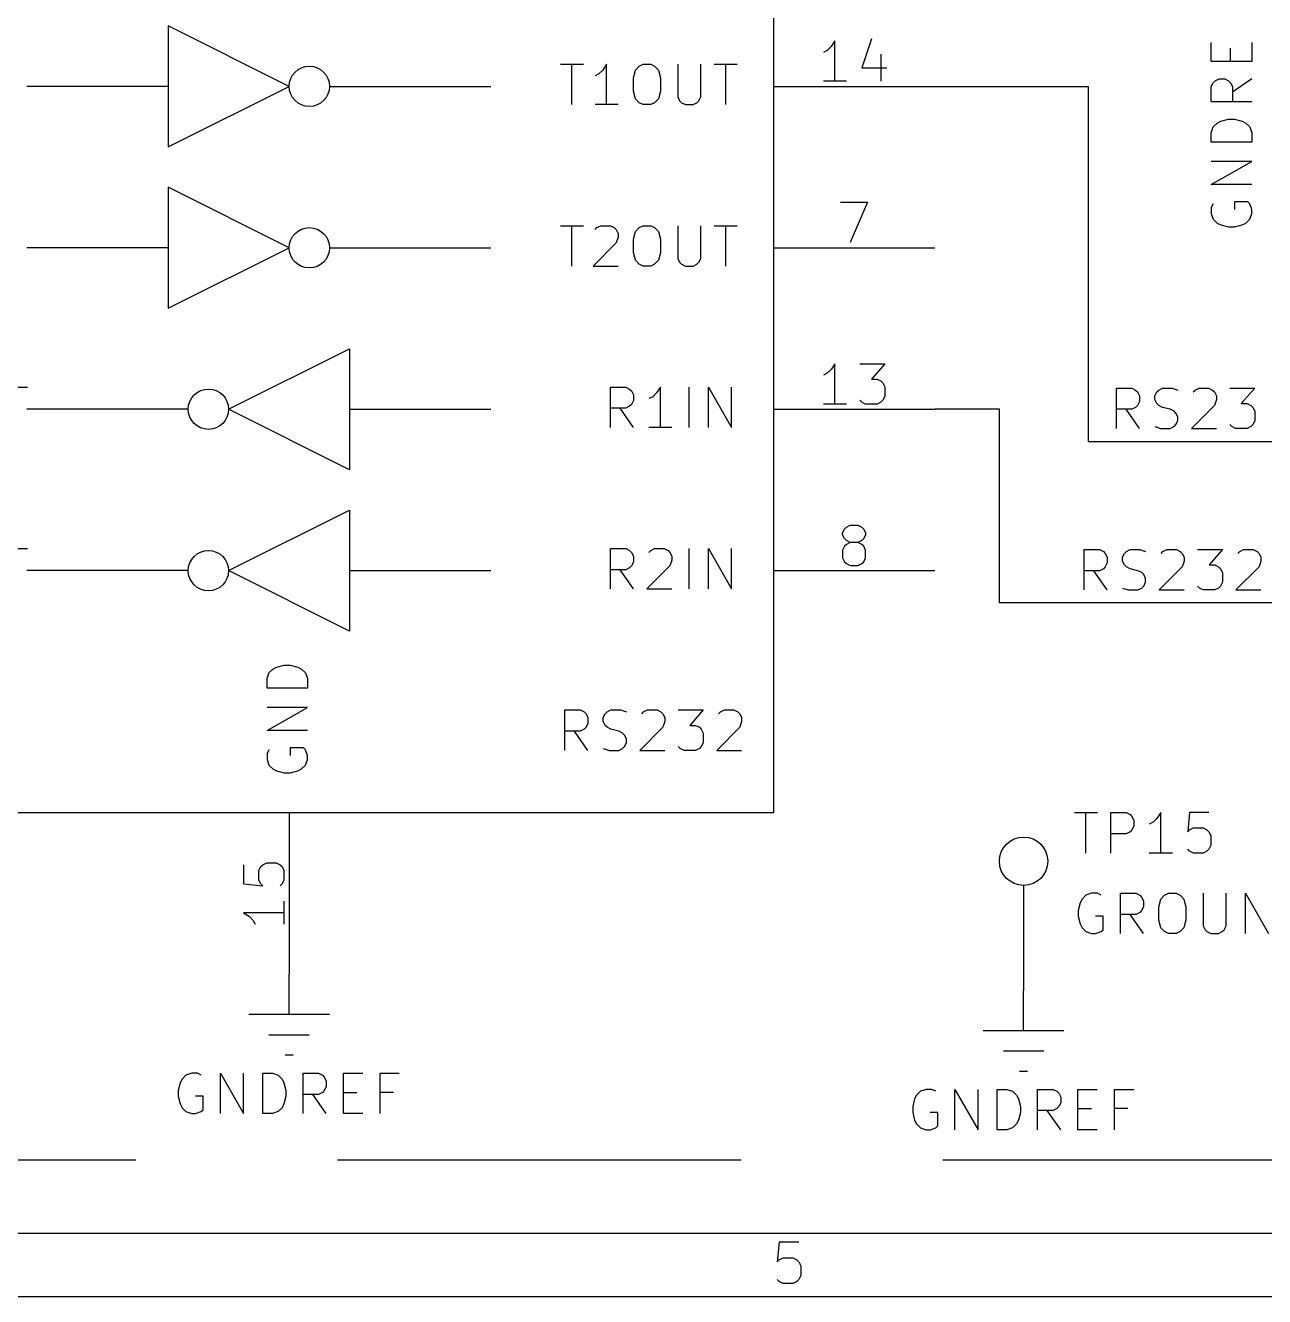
# Model space of a CAD drawing. Extents: x 0.4 to 16.1, y -11.3 to -0.4.
# Drawn here: x 8.333 to 9.869, y -11.299 to -9.725 of the extents above; entities that cross this region are included whole.
import ezdxf

# ---------------------------------------------------------------- set-up
doc = ezdxf.new("R2010")
doc.units = 0
doc.header["$MEASUREMENT"] = 0
doc.linetypes.add('DASHED', pattern=[0.75, 0.5, -0.25])
for name, color, linetype in [('BLACK', 7, 'CONTINUOUS'), ('BLUE3', 171, 'CONTINUOUS'), ('CYAN2', 4, 'CONTINUOUS'), ('GREEN2', 3, 'CONTINUOUS'), ('LYELLOW', 51, 'CONTINUOUS'), ('RED2', 1, 'CONTINUOUS')]:
    doc.layers.add(name, color=color, linetype=linetype)

msp = doc.modelspace()

# ---------------------------------------------------------------- linework, layer by layer
at = {"layer": 'BLACK', "linetype": 'CONTINUOUS'}
for p, q in [((9.68503, -10.2239), (9.68503, -10.1739)), ((9.68503, -10.1739), (9.70407, -10.1739)), ((9.70407, -10.1739), (9.70884, -10.1762)), ((9.70884, -10.1762), (9.71122, -10.1786)), ((9.71122, -10.1786), (9.7136, -10.1834)), ((9.7136, -10.1834), (9.7136, -10.1905)), ((9.73265, -10.1834), (9.73503, -10.1786)), ((9.73265, -10.1881), (9.73265, -10.1834)), ((9.73503, -10.1929), (9.73265, -10.1881)), ((9.73503, -10.1786), (9.73741, -10.1762)), ((9.73741, -10.1762), (9.74217, -10.1739)), ((9.74217, -10.1739), (9.75407, -10.1739)), ((9.75407, -10.1739), (9.76122, -10.1762)), ((9.78027, -10.1786), (9.78265, -10.1762)), ((9.78265, -10.1762), (9.78741, -10.1739)), ((9.78741, -10.1739), (9.79931, -10.1739)), ((9.79931, -10.1739), (9.80407, -10.1762)), ((9.80407, -10.1762), (9.80646, -10.1786)), ((9.80646, -10.1786), (9.80884, -10.1834)), ((9.80884, -10.1881), (9.80646, -10.1953)), ((9.80884, -10.1834), (9.80884, -10.1881)), ((9.8255, -10.1739), (9.85646, -10.1739)), ((9.85646, -10.1739), (9.83979, -10.1929)), ((9.70407, -10.2001), (9.68503, -10.2001)), ((9.7136, -10.2239), (9.69693, -10.2001)), ((9.70884, -10.1977), (9.70407, -10.2001)), ((9.71122, -10.1953), (9.70884, -10.1977)), ((9.7136, -10.1905), (9.71122, -10.1953)), ((9.73741, -10.1953), (9.73503, -10.1929)), ((9.74217, -10.1977), (9.73741, -10.1953)), ((9.7517, -10.2001), (9.74217, -10.1977)), ((9.75646, -10.2024), (9.7517, -10.2001)), ((9.75884, -10.2048), (9.75646, -10.2024)), ((9.80646, -10.1953), (9.77789, -10.2239)), ((9.83979, -10.1929), (9.84693, -10.1929)), ((9.84693, -10.1929), (9.8517, -10.1953)), ((9.8517, -10.1953), (9.85407, -10.1977)), ((9.85407, -10.1977), (9.85646, -10.2024)), ((9.85646, -10.2024), (9.85646, -10.2143)), ((9.75646, -10.2215), (9.75884, -10.2191)), ((9.76122, -10.2096), (9.75884, -10.2048)), ((9.75884, -10.2191), (9.76122, -10.2143)), ((9.76122, -10.2143), (9.76122, -10.2096)), ((9.82789, -10.2215), (9.8255, -10.2191)), ((9.85407, -10.2191), (9.8517, -10.2215)), ((9.85646, -10.2143), (9.85407, -10.2191)), ((9.73265, -10.2215), (9.73979, -10.2239)), ((9.73979, -10.2239), (9.7517, -10.2239)), ((9.7517, -10.2239), (9.75646, -10.2215)), ((9.77789, -10.2239), (9.80884, -10.2239)), ((9.83265, -10.2239), (9.82789, -10.2215)), ((9.84693, -10.2239), (9.83265, -10.2239)), ((9.8517, -10.2215), (9.84693, -10.2239)), ((9.64503, -10.4239), (9.64503, -10.3739)), ((9.64503, -10.3739), (9.66407, -10.3739)), ((9.66407, -10.3739), (9.66884, -10.3762)), ((9.66884, -10.3762), (9.67122, -10.3786)), ((9.69503, -10.3786), (9.69741, -10.3762)), ((9.69741, -10.3762), (9.70217, -10.3739)), ((9.70217, -10.3739), (9.71407, -10.3739)), ((9.71407, -10.3739), (9.72122, -10.3762)), ((9.74027, -10.3786), (9.74265, -10.3762)), ((9.74265, -10.3762), (9.74741, -10.3739)), ((9.74741, -10.3739), (9.75931, -10.3739)), ((9.75931, -10.3739), (9.76407, -10.3762)), ((9.76407, -10.3762), (9.76646, -10.3786)), ((9.7855, -10.3739), (9.81646, -10.3739)), ((9.81646, -10.3739), (9.79979, -10.3929)), ((9.8355, -10.3786), (9.83789, -10.3762)), ((9.83789, -10.3762), (9.84265, -10.3739)), ((9.84265, -10.3739), (9.85455, -10.3739)), ((9.85455, -10.3739), (9.85931, -10.3762)), ((9.85931, -10.3762), (9.8617, -10.3786)), ((9.67122, -10.3786), (9.6736, -10.3834)), ((9.6736, -10.3905), (9.67122, -10.3953)), ((9.6736, -10.3834), (9.6736, -10.3905)), ((9.69265, -10.3834), (9.69503, -10.3786)), ((9.69265, -10.3881), (9.69265, -10.3834)), ((9.69503, -10.3929), (9.69265, -10.3881)), ((9.69741, -10.3953), (9.69503, -10.3929)), ((9.76646, -10.3786), (9.76884, -10.3834)), ((9.76884, -10.3881), (9.76646, -10.3953)), ((9.76884, -10.3834), (9.76884, -10.3881)), ((9.79979, -10.3929), (9.80693, -10.3929)), ((9.80693, -10.3929), (9.8117, -10.3953)), ((9.8617, -10.3786), (9.86407, -10.3834)), ((9.86407, -10.3881), (9.8617, -10.3953)), ((9.86407, -10.3834), (9.86407, -10.3881)), ((9.66407, -10.4001), (9.64503, -10.4001)), ((9.6736, -10.4239), (9.65693, -10.4001)), ((9.66884, -10.3977), (9.66407, -10.4001)), ((9.67122, -10.3953), (9.66884, -10.3977)), ((9.70217, -10.3977), (9.69741, -10.3953)), ((9.7117, -10.4001), (9.70217, -10.3977)), ((9.71646, -10.4024), (9.7117, -10.4001)), ((9.71884, -10.4048), (9.71646, -10.4024)), ((9.72122, -10.4096), (9.71884, -10.4048)), ((9.76646, -10.3953), (9.73789, -10.4239)), ((9.8117, -10.3953), (9.81407, -10.3977)), ((9.81407, -10.3977), (9.81646, -10.4024)), ((9.81646, -10.4024), (9.81646, -10.4143)), ((9.8617, -10.3953), (9.83313, -10.4239)), ((9.69265, -10.4215), (9.69979, -10.4239)), ((9.69979, -10.4239), (9.7117, -10.4239)), ((9.7117, -10.4239), (9.71646, -10.4215)), ((9.71646, -10.4215), (9.71884, -10.4191)), ((9.71884, -10.4191), (9.72122, -10.4143)), ((9.72122, -10.4143), (9.72122, -10.4096)), ((9.73789, -10.4239), (9.76884, -10.4239)), ((9.78789, -10.4215), (9.7855, -10.4191)), ((9.79265, -10.4239), (9.78789, -10.4215)), ((9.80693, -10.4239), (9.79265, -10.4239)), ((9.8117, -10.4215), (9.80693, -10.4239)), ((9.81407, -10.4191), (9.8117, -10.4215)), ((9.81646, -10.4143), (9.81407, -10.4191)), ((9.83313, -10.4239), (9.86407, -10.4239))]:
    msp.add_line(p, q, dxfattribs=at)
at = {"layer": 'BLUE3', "linetype": 'DASHED'}
msp.add_line((6.47, -11.13), (10.93, -11.13), dxfattribs=at)
at = {"layer": 'CYAN2', "linetype": 'CONTINUOUS'}
for p, q in [((9.80262, -9.76931), (9.80262, -9.7455)), ((9.85262, -9.7455), (9.85262, -9.76931)), ((9.82643, -9.76931), (9.82643, -9.75265)), ((8.99619, -9.77262), (9.02476, -9.77262)), ((9.01047, -9.82262), (9.01047, -9.77262)), ((9.05333, -9.77262), (9.04857, -9.77976)), ((9.05333, -9.82262), (9.05333, -9.77262)), ((9.08905, -9.77976), (9.09381, -9.775)), ((9.09381, -9.775), (9.09857, -9.77262)), ((9.09857, -9.77262), (9.10809, -9.77262)), ((9.10809, -9.77262), (9.11285, -9.775)), ((9.11285, -9.775), (9.11762, -9.77976)), ((9.14143, -9.77262), (9.14143, -9.81309)), ((9.17, -9.81309), (9.17, -9.77262)), ((9.18667, -9.77262), (9.21524, -9.77262)), ((9.20095, -9.82262), (9.20095, -9.77262)), ((9.85262, -9.76931), (9.80262, -9.76931)), ((9.04381, -9.78452), (9.03905, -9.7869)), ((9.04857, -9.77976), (9.04381, -9.78452)), ((9.08667, -9.78928), (9.08905, -9.77976)), ((9.08667, -9.80595), (9.08667, -9.78928)), ((9.11762, -9.77976), (9.12, -9.78928)), ((9.12, -9.78928), (9.12, -9.80595)), ((9.805, -9.7955), (9.80738, -9.79312)), ((9.80738, -9.79312), (9.81214, -9.79074)), ((9.81214, -9.79074), (9.81928, -9.79074)), ((9.81928, -9.79074), (9.82405, -9.79312)), ((9.82405, -9.79312), (9.82643, -9.7955)), ((9.85262, -9.79074), (9.82881, -9.80741)), ((9.08905, -9.81547), (9.08667, -9.80595)), ((9.12, -9.80595), (9.11762, -9.81547)), ((9.80262, -9.80026), (9.805, -9.7955)), ((9.80262, -9.81931), (9.80262, -9.80026)), ((9.82643, -9.7955), (9.82881, -9.80026)), ((9.82881, -9.80026), (9.82881, -9.81931)), ((9.06762, -9.82262), (9.03905, -9.82262)), ((9.09381, -9.82024), (9.08905, -9.81547)), ((9.09857, -9.82262), (9.09381, -9.82024)), ((9.10809, -9.82262), (9.09857, -9.82262)), ((9.11285, -9.82024), (9.10809, -9.82262)), ((9.11762, -9.81547), (9.11285, -9.82024)), ((9.14143, -9.81309), (9.14381, -9.81785)), ((9.14381, -9.81785), (9.14619, -9.82024)), ((9.14619, -9.82024), (9.15095, -9.82262)), ((9.15095, -9.82262), (9.16047, -9.82262)), ((9.16047, -9.82262), (9.16524, -9.82024)), ((9.16524, -9.82024), (9.16762, -9.81785)), ((9.16762, -9.81785), (9.17, -9.81309)), ((9.85262, -9.81931), (9.80262, -9.81931)), ((9.81452, -9.84312), (9.82405, -9.84074)), ((9.82405, -9.84074), (9.83119, -9.84074)), ((9.83119, -9.84074), (9.84071, -9.84312)), ((9.80262, -9.85741), (9.805, -9.85026)), ((9.80262, -9.86931), (9.80262, -9.85741)), ((9.805, -9.85026), (9.80976, -9.8455)), ((9.80976, -9.8455), (9.81452, -9.84312)), ((9.84071, -9.84312), (9.84547, -9.8455)), ((9.84547, -9.8455), (9.85024, -9.85026)), ((9.85024, -9.85026), (9.85262, -9.85741)), ((9.85262, -9.85741), (9.85262, -9.86931)), ((9.85262, -9.86931), (9.80262, -9.86931)), ((9.80262, -9.92169), (9.85262, -9.89312)), ((9.85262, -9.89312), (9.80262, -9.89312)), ((9.85262, -9.92169), (9.80262, -9.92169)), ((9.805, -9.9455), (9.80262, -9.95026)), ((9.80262, -9.95026), (9.80262, -9.95741)), ((9.84785, -9.94312), (9.83119, -9.94312)), ((9.83119, -9.94312), (9.83119, -9.95265)), ((9.85024, -9.9455), (9.84785, -9.94312)), ((9.85262, -9.95265), (9.85024, -9.9455)), ((9.80262, -9.95741), (9.805, -9.96455)), ((9.805, -9.96455), (9.80976, -9.96931)), ((9.84547, -9.96931), (9.85024, -9.96455)), ((9.85024, -9.96455), (9.85262, -9.95741)), ((9.85262, -9.95741), (9.85262, -9.95265)), ((8.99619, -9.97262), (9.02476, -9.97262)), ((9.01047, -10.0226), (9.01047, -9.97262)), ((9.03905, -9.97738), (9.04143, -9.975)), ((9.04143, -9.975), (9.04619, -9.97262)), ((9.04619, -9.97262), (9.05809, -9.97262)), ((9.05809, -9.97262), (9.06285, -9.975)), ((9.06285, -9.975), (9.06524, -9.97738)), ((9.06524, -9.97738), (9.06762, -9.98214)), ((9.06762, -9.98214), (9.06762, -9.9869)), ((9.08667, -9.98928), (9.08905, -9.97976)), ((9.08905, -9.97976), (9.09381, -9.975)), ((9.09381, -9.975), (9.09857, -9.97262)), ((9.09857, -9.97262), (9.10809, -9.97262)), ((9.10809, -9.97262), (9.11285, -9.975)), ((9.11285, -9.975), (9.11762, -9.97976)), ((9.11762, -9.97976), (9.12, -9.98928)), ((9.14143, -9.97262), (9.14143, -10.0131)), ((9.17, -10.0131), (9.17, -9.97262)), ((9.18667, -9.97262), (9.21524, -9.97262)), ((9.20095, -10.0226), (9.20095, -9.97262)), ((9.80976, -9.96931), (9.81452, -9.97169)), ((9.81452, -9.97169), (9.82405, -9.97407)), ((9.82405, -9.97407), (9.83119, -9.97407)), ((9.83119, -9.97407), (9.84071, -9.97169)), ((9.84071, -9.97169), (9.84547, -9.96931)), ((9.06524, -9.99405), (9.03667, -10.0226)), ((9.06762, -9.9869), (9.06524, -9.99405)), ((9.08667, -10.0059), (9.08667, -9.98928)), ((9.12, -9.98928), (9.12, -10.0059)), ((9.08905, -10.0155), (9.08667, -10.0059)), ((9.09381, -10.0202), (9.08905, -10.0155)), ((9.11762, -10.0155), (9.11285, -10.0202)), ((9.12, -10.0059), (9.11762, -10.0155)), ((9.14143, -10.0131), (9.14381, -10.0179)), ((9.16762, -10.0179), (9.17, -10.0131)), ((9.03667, -10.0226), (9.06762, -10.0226)), ((9.09857, -10.0226), (9.09381, -10.0202)), ((9.10809, -10.0226), (9.09857, -10.0226)), ((9.11285, -10.0202), (9.10809, -10.0226)), ((9.14381, -10.0179), (9.14619, -10.0202)), ((9.14619, -10.0202), (9.15095, -10.0226)), ((9.15095, -10.0226), (9.16047, -10.0226)), ((9.16047, -10.0226), (9.16524, -10.0202)), ((9.16524, -10.0202), (9.16762, -10.0179)), ((8.30714, -10.1726), (8.33571, -10.1726)), ((9.05809, -10.2226), (9.05809, -10.1726)), ((9.05809, -10.1726), (9.07714, -10.1726)), ((9.07714, -10.1726), (9.0819, -10.175)), ((9.12, -10.1726), (9.11524, -10.1798)), ((9.12, -10.2226), (9.12, -10.1726)), ((9.15571, -10.2226), (9.15571, -10.1726)), ((9.17952, -10.2226), (9.17952, -10.1726)), ((9.17952, -10.1726), (9.20809, -10.2226)), ((9.20809, -10.2226), (9.20809, -10.1726)), ((9.0819, -10.175), (9.08428, -10.1774)), ((9.08428, -10.1774), (9.08667, -10.1821)), ((9.08667, -10.1821), (9.08667, -10.1893)), ((9.11047, -10.1845), (9.10571, -10.1869)), ((9.11524, -10.1798), (9.11047, -10.1845)), ((9.07714, -10.1988), (9.05809, -10.1988)), ((9.08667, -10.2226), (9.07, -10.1988)), ((9.0819, -10.1964), (9.07714, -10.1988)), ((9.08428, -10.194), (9.0819, -10.1964)), ((9.08667, -10.1893), (9.08428, -10.194)), ((9.13428, -10.2226), (9.10571, -10.2226)), ((8.30714, -10.3726), (8.33571, -10.3726)), ((9.05809, -10.4226), (9.05809, -10.3726)), ((9.05809, -10.3726), (9.07714, -10.3726)), ((9.07714, -10.3726), (9.0819, -10.375)), ((9.0819, -10.375), (9.08428, -10.3774)), ((9.08428, -10.3774), (9.08667, -10.3821)), ((9.10571, -10.3774), (9.10809, -10.375)), ((9.10809, -10.375), (9.11285, -10.3726)), ((9.11285, -10.3726), (9.12476, -10.3726)), ((9.12476, -10.3726), (9.12952, -10.375)), ((9.12952, -10.375), (9.1319, -10.3774)), ((9.1319, -10.3774), (9.13428, -10.3821)), ((9.15571, -10.4226), (9.15571, -10.3726)), ((9.17952, -10.4226), (9.17952, -10.3726)), ((9.17952, -10.3726), (9.20809, -10.4226)), ((9.20809, -10.4226), (9.20809, -10.3726)), ((9.08667, -10.3893), (9.08428, -10.394)), ((9.08667, -10.3821), (9.08667, -10.3893)), ((9.13428, -10.3869), (9.1319, -10.394)), ((9.13428, -10.3821), (9.13428, -10.3869)), ((9.07714, -10.3988), (9.05809, -10.3988)), ((9.08667, -10.4226), (9.07, -10.3988)), ((9.0819, -10.3964), (9.07714, -10.3988)), ((9.08428, -10.394), (9.0819, -10.3964)), ((9.1319, -10.394), (9.10333, -10.4226)), ((9.10333, -10.4226), (9.13428, -10.4226)), ((8.64452, -10.5195), (8.65405, -10.5171)), ((8.65405, -10.5171), (8.66119, -10.5171)), ((8.66119, -10.5171), (8.67071, -10.5195)), ((8.63262, -10.5338), (8.635, -10.5267)), ((8.63262, -10.5457), (8.63262, -10.5338)), ((8.635, -10.5267), (8.63976, -10.5219)), ((8.63976, -10.5219), (8.64452, -10.5195)), ((8.67071, -10.5195), (8.67547, -10.5219)), ((8.67547, -10.5219), (8.68024, -10.5267)), ((8.68024, -10.5267), (8.68262, -10.5338)), ((8.68262, -10.5338), (8.68262, -10.5457)), ((8.68262, -10.5457), (8.63262, -10.5457)), ((8.63262, -10.5981), (8.68262, -10.5695)), ((8.68262, -10.5695), (8.63262, -10.5695)), ((8.68262, -10.5981), (8.63262, -10.5981)), ((8.635, -10.6219), (8.63262, -10.6267)), ((8.63262, -10.6267), (8.63262, -10.6338)), ((8.67785, -10.6195), (8.66119, -10.6195)), ((8.66119, -10.6195), (8.66119, -10.629)), ((8.68024, -10.6219), (8.67785, -10.6195)), ((8.68262, -10.629), (8.68024, -10.6219)), ((8.68262, -10.6338), (8.68262, -10.629)), ((8.63262, -10.6338), (8.635, -10.6409)), ((8.635, -10.6409), (8.63976, -10.6457)), ((8.67547, -10.6457), (8.68024, -10.6409)), ((8.68024, -10.6409), (8.68262, -10.6338)), ((8.63976, -10.6457), (8.64452, -10.6481)), ((8.64452, -10.6481), (8.65405, -10.6505)), ((8.65405, -10.6505), (8.66119, -10.6505)), ((8.66119, -10.6505), (8.67071, -10.6481)), ((8.67071, -10.6481), (8.67547, -10.6457)), ((9.63289, -10.6998), (9.66146, -10.6998)), ((9.64717, -10.7498), (9.64717, -10.6998)), ((9.67812, -10.7498), (9.67812, -10.6998)), ((9.67812, -10.6998), (9.69717, -10.6998)), ((9.69717, -10.6998), (9.70193, -10.7021)), ((9.70193, -10.7021), (9.70431, -10.7045)), ((9.70431, -10.7045), (9.70669, -10.7093)), ((9.73526, -10.7069), (9.7305, -10.7117)), ((9.74003, -10.6998), (9.73526, -10.7069)), ((9.74003, -10.7498), (9.74003, -10.6998)), ((9.77574, -10.6998), (9.77336, -10.7236)), ((9.79955, -10.6998), (9.77574, -10.6998)), ((9.70193, -10.7236), (9.69717, -10.7259)), ((9.70431, -10.7212), (9.70193, -10.7236)), ((9.70669, -10.7164), (9.70431, -10.7212)), ((9.70669, -10.7093), (9.70669, -10.7164)), ((9.7305, -10.7117), (9.72574, -10.714)), ((9.77336, -10.7236), (9.77574, -10.7212)), ((9.77574, -10.7212), (9.7805, -10.7188)), ((9.7805, -10.7188), (9.79241, -10.7188)), ((9.79241, -10.7188), (9.79717, -10.7212)), ((9.79717, -10.7212), (9.79955, -10.7236)), ((9.79955, -10.7236), (9.80193, -10.7283)), ((9.69717, -10.7259), (9.67812, -10.7259)), ((9.80193, -10.7283), (9.80193, -10.7402)), ((9.75431, -10.7498), (9.72574, -10.7498)), ((9.77574, -10.7474), (9.77336, -10.745)), ((9.7805, -10.7498), (9.77574, -10.7474)), ((9.79241, -10.7498), (9.7805, -10.7498)), ((9.79717, -10.7474), (9.79241, -10.7498)), ((9.79955, -10.745), (9.79717, -10.7474)), ((9.80193, -10.7402), (9.79955, -10.745)), ((9.64717, -10.802), (9.64241, -10.8068)), ((9.65431, -10.7996), (9.64717, -10.802)), ((9.66146, -10.7996), (9.65431, -10.7996)), ((9.66622, -10.802), (9.66146, -10.7996)), ((9.69003, -10.8496), (9.69003, -10.7996)), ((9.69003, -10.7996), (9.70907, -10.7996)), ((9.70907, -10.7996), (9.71384, -10.802)), ((9.71384, -10.802), (9.71622, -10.8044)), ((9.74003, -10.8068), (9.74479, -10.802)), ((9.74479, -10.802), (9.74955, -10.7996)), ((9.74955, -10.7996), (9.75907, -10.7996)), ((9.75907, -10.7996), (9.76384, -10.802)), ((9.76384, -10.802), (9.7686, -10.8068)), ((9.79241, -10.7996), (9.79241, -10.8401)), ((9.82098, -10.8401), (9.82098, -10.7996)), ((9.84479, -10.8496), (9.84479, -10.7996)), ((9.84479, -10.7996), (9.87336, -10.8496)), ((9.64003, -10.8115), (9.63765, -10.8211)), ((9.64241, -10.8068), (9.64003, -10.8115)), ((9.71622, -10.8044), (9.7186, -10.8092)), ((9.7186, -10.8163), (9.71622, -10.8211)), ((9.7186, -10.8092), (9.7186, -10.8163)), ((9.73765, -10.8163), (9.74003, -10.8068)), ((9.73765, -10.833), (9.73765, -10.8163)), ((9.7686, -10.8068), (9.77098, -10.8163)), ((9.77098, -10.8163), (9.77098, -10.833)), ((9.63765, -10.8211), (9.63765, -10.8282)), ((9.63765, -10.8282), (9.64003, -10.8377)), ((9.6686, -10.8282), (9.65907, -10.8282)), ((9.6686, -10.8449), (9.6686, -10.8282)), ((9.70907, -10.8258), (9.69003, -10.8258)), ((9.7186, -10.8496), (9.70193, -10.8258)), ((9.71384, -10.8234), (9.70907, -10.8258)), ((9.71622, -10.8211), (9.71384, -10.8234)), ((9.74003, -10.8425), (9.73765, -10.833)), ((9.77098, -10.833), (9.7686, -10.8425)), ((9.64003, -10.8377), (9.64241, -10.8425)), ((9.64241, -10.8425), (9.64717, -10.8472)), ((9.64717, -10.8472), (9.65431, -10.8496)), ((9.65431, -10.8496), (9.65907, -10.8496)), ((9.65907, -10.8496), (9.66622, -10.8472)), ((9.66622, -10.8472), (9.6686, -10.8449)), ((9.74479, -10.8472), (9.74003, -10.8425)), ((9.74955, -10.8496), (9.74479, -10.8472)), ((9.75907, -10.8496), (9.74955, -10.8496)), ((9.76384, -10.8472), (9.75907, -10.8496)), ((9.7686, -10.8425), (9.76384, -10.8472)), ((9.79241, -10.8401), (9.79479, -10.8449)), ((9.79479, -10.8449), (9.79717, -10.8472)), ((9.79717, -10.8472), (9.80193, -10.8496)), ((9.80193, -10.8496), (9.81146, -10.8496)), ((9.81146, -10.8496), (9.81622, -10.8472)), ((9.81622, -10.8472), (9.8186, -10.8449)), ((9.8186, -10.8449), (9.82098, -10.8401)), ((8.53931, -11.0226), (8.53217, -11.025)), ((8.54646, -11.0226), (8.53931, -11.0226)), ((8.55122, -11.025), (8.54646, -11.0226)), ((8.57503, -11.0726), (8.57503, -11.0226)), ((8.57503, -11.0226), (8.6036, -11.0726)), ((8.6036, -11.0726), (8.6036, -11.0226)), ((8.62741, -11.0726), (8.62741, -11.0226)), ((8.62741, -11.0226), (8.63931, -11.0226)), ((8.63931, -11.0226), (8.64646, -11.025)), ((8.67741, -11.0726), (8.67741, -11.0226)), ((8.67741, -11.0226), (8.69646, -11.0226)), ((8.69646, -11.0226), (8.70122, -11.025)), ((8.72741, -11.0726), (8.72741, -11.0226)), ((8.72741, -11.0226), (8.75122, -11.0226)), ((8.77265, -11.0726), (8.77265, -11.0226)), ((8.77265, -11.0226), (8.79646, -11.0226)), ((8.52503, -11.0345), (8.52265, -11.044)), ((8.52741, -11.0298), (8.52503, -11.0345)), ((8.53217, -11.025), (8.52741, -11.0298)), ((8.64646, -11.025), (8.65122, -11.0298)), ((8.65122, -11.0298), (8.6536, -11.0345)), ((8.6536, -11.0345), (8.65598, -11.044)), ((8.70122, -11.025), (8.7036, -11.0274)), ((8.7036, -11.0274), (8.70598, -11.0321)), ((8.70598, -11.0321), (8.70598, -11.0393)), ((8.52265, -11.044), (8.52265, -11.0512)), ((8.52265, -11.0512), (8.52503, -11.0607)), ((8.5536, -11.0512), (8.54407, -11.0512)), ((8.5536, -11.0679), (8.5536, -11.0512)), ((8.65598, -11.0512), (8.6536, -11.0607)), ((8.65598, -11.044), (8.65598, -11.0512)), ((8.69646, -11.0488), (8.67741, -11.0488)), ((8.70598, -11.0726), (8.68931, -11.0488)), ((8.70122, -11.0464), (8.69646, -11.0488)), ((8.7036, -11.044), (8.70122, -11.0464)), ((8.70598, -11.0393), (8.7036, -11.044)), ((8.72741, -11.0464), (8.74407, -11.0464)), ((8.78931, -11.0464), (8.77265, -11.0464)), ((9.43503, -11.0545), (9.43265, -11.064)), ((9.43741, -11.0498), (9.43503, -11.0545)), ((9.44217, -11.045), (9.43741, -11.0498)), ((9.44931, -11.0426), (9.44217, -11.045)), ((9.45646, -11.0426), (9.44931, -11.0426)), ((9.46122, -11.045), (9.45646, -11.0426)), ((9.48503, -11.0926), (9.48503, -11.0426)), ((9.48503, -11.0426), (9.5136, -11.0926)), ((9.5136, -11.0926), (9.5136, -11.0426)), ((9.53741, -11.0926), (9.53741, -11.0426)), ((9.53741, -11.0426), (9.54931, -11.0426)), ((9.54931, -11.0426), (9.55646, -11.045)), ((9.55646, -11.045), (9.56122, -11.0498)), ((9.56122, -11.0498), (9.5636, -11.0545)), ((9.5636, -11.0545), (9.56598, -11.064)), ((9.58741, -11.0926), (9.58741, -11.0426)), ((9.58741, -11.0426), (9.60646, -11.0426)), ((9.60646, -11.0426), (9.61122, -11.045)), ((9.61122, -11.045), (9.6136, -11.0474)), ((9.6136, -11.0474), (9.61598, -11.0521)), ((9.61598, -11.0521), (9.61598, -11.0593)), ((9.63741, -11.0926), (9.63741, -11.0426)), ((9.63741, -11.0426), (9.66122, -11.0426)), ((9.68265, -11.0926), (9.68265, -11.0426)), ((9.68265, -11.0426), (9.70646, -11.0426)), ((8.52503, -11.0607), (8.52741, -11.0655)), ((8.52741, -11.0655), (8.53217, -11.0702)), ((8.53217, -11.0702), (8.53931, -11.0726)), ((8.54407, -11.0726), (8.55122, -11.0702)), ((8.55122, -11.0702), (8.5536, -11.0679)), ((8.64646, -11.0702), (8.63931, -11.0726)), ((8.65122, -11.0655), (8.64646, -11.0702)), ((8.6536, -11.0607), (8.65122, -11.0655)), ((9.43265, -11.064), (9.43265, -11.0712)), ((9.56598, -11.064), (9.56598, -11.0712)), ((9.60646, -11.0688), (9.58741, -11.0688)), ((9.61598, -11.0926), (9.59931, -11.0688)), ((9.61122, -11.0664), (9.60646, -11.0688)), ((9.6136, -11.064), (9.61122, -11.0664)), ((9.61598, -11.0593), (9.6136, -11.064)), ((9.63741, -11.0664), (9.65407, -11.0664)), ((9.69931, -11.0664), (9.68265, -11.0664)), ((8.53931, -11.0726), (8.54407, -11.0726)), ((8.63931, -11.0726), (8.62741, -11.0726)), ((8.75122, -11.0726), (8.72741, -11.0726)), ((9.43265, -11.0712), (9.43503, -11.0807)), ((9.43503, -11.0807), (9.43741, -11.0855)), ((9.43741, -11.0855), (9.44217, -11.0902)), ((9.4636, -11.0712), (9.45407, -11.0712)), ((9.4636, -11.0879), (9.4636, -11.0712)), ((9.56122, -11.0855), (9.55646, -11.0902)), ((9.5636, -11.0807), (9.56122, -11.0855)), ((9.56598, -11.0712), (9.5636, -11.0807)), ((9.44217, -11.0902), (9.44931, -11.0926)), ((9.44931, -11.0926), (9.45407, -11.0926)), ((9.45407, -11.0926), (9.46122, -11.0902)), ((9.46122, -11.0902), (9.4636, -11.0879)), ((9.54931, -11.0926), (9.53741, -11.0926)), ((9.55646, -11.0902), (9.54931, -11.0926)), ((9.66122, -11.0926), (9.63741, -11.0926))]:
    msp.add_line(p, q, dxfattribs=at)
at = {"layer": 'GREEN2', "linetype": 'CONTINUOUS'}
for p, q in [((9.46, -9.8), (9.65, -9.8)), ((9.65, -9.8), (9.65, -10.24)), ((9.54, -10.2), (9.46, -10.2)), ((9.54, -10.44), (9.54, -10.2)), ((9.65, -10.24), (10.02, -10.24)), ((10.02, -10.44), (9.54, -10.44)), ((9.57, -10.89), (9.57, -10.92))]:
    msp.add_line(p, q, dxfattribs=at)
at = {"layer": 'LYELLOW', "linetype": 'CONTINUOUS'}
for p, q in [((9.26, -8.7), (9.26, -10.7)), ((9.26, -10.7), (8.06, -10.7))]:
    msp.add_line(p, q, dxfattribs=at)
at = {"layer": 'RED2', "linetype": 'CONTINUOUS'}
for p, q in [((9.26, -8.7), (9.26, -10.7)), ((9.26, -8.7), (9.26, -10.7)), ((8.51, -9.725), (8.51, -9.875)), ((8.66, -9.8), (8.51, -9.725)), ((9.33619, -9.74362), (9.33143, -9.75076)), ((9.33619, -9.79362), (9.33619, -9.74362)), ((9.38143, -9.74124), (9.36952, -9.77695)), ((9.32667, -9.75552), (9.3219, -9.7579)), ((9.33143, -9.75076), (9.32667, -9.75552)), ((9.39333, -9.76028), (9.39333, -9.79362)), ((9.36952, -9.77695), (9.40047, -9.77695)), ((9.35047, -9.79362), (9.3219, -9.79362)), ((8.51, -9.8), (8.335, -9.8)), ((8.51, -9.875), (8.66, -9.8)), ((8.71, -9.8), (8.91, -9.8)), ((9.26, -9.8), (9.46, -9.8)), ((8.51, -9.925), (8.51, -10.075)), ((8.66, -10), (8.51, -9.925)), ((9.34333, -9.94362), (9.37667, -9.94362)), ((9.37667, -9.94362), (9.35524, -9.99362)), ((8.51, -10), (8.335, -10)), ((8.51, -10.075), (8.66, -10)), ((8.71, -10), (8.91, -10)), ((9.26, -10), (9.46, -10)), ((8.585, -10.2), (8.735, -10.125)), ((8.735, -10.125), (8.735, -10.275)), ((9.32667, -10.1555), (9.3219, -10.1579)), ((9.33143, -10.1508), (9.32667, -10.1555)), ((9.33619, -10.1436), (9.33143, -10.1508)), ((9.33619, -10.1936), (9.33619, -10.1436)), ((9.36714, -10.1436), (9.39809, -10.1436)), ((9.39809, -10.1436), (9.38143, -10.1627)), ((9.38143, -10.1627), (9.38857, -10.1627)), ((9.38857, -10.1627), (9.39333, -10.165)), ((9.39333, -10.165), (9.39571, -10.1674)), ((9.39571, -10.1674), (9.39809, -10.1722)), ((9.39809, -10.1722), (9.39809, -10.1841)), ((9.39809, -10.1841), (9.39571, -10.1889)), ((8.535, -10.2), (8.335, -10.2)), ((8.735, -10.275), (8.585, -10.2)), ((8.735, -10.2), (8.91, -10.2)), ((9.26, -10.2), (9.46, -10.2)), ((9.35047, -10.1936), (9.3219, -10.1936)), ((9.36952, -10.1912), (9.36714, -10.1889)), ((9.37428, -10.1936), (9.36952, -10.1912)), ((9.38857, -10.1936), (9.37428, -10.1936)), ((9.39333, -10.1912), (9.38857, -10.1936)), ((9.39571, -10.1889), (9.39333, -10.1912)), ((8.585, -10.4), (8.735, -10.325)), ((8.735, -10.325), (8.735, -10.475)), ((9.34809, -10.3484), (9.35047, -10.346)), ((9.35047, -10.346), (9.35524, -10.3436)), ((9.35524, -10.3436), (9.36476, -10.3436)), ((9.36476, -10.3436), (9.36952, -10.346)), ((9.36952, -10.346), (9.3719, -10.3484)), ((9.34571, -10.3531), (9.34809, -10.3484)), ((9.34571, -10.3555), (9.34571, -10.3531)), ((9.34809, -10.3603), (9.34571, -10.3555)), ((9.35047, -10.3627), (9.34809, -10.3603)), ((9.3719, -10.3603), (9.36952, -10.3627)), ((9.3719, -10.3484), (9.37428, -10.3531)), ((9.37428, -10.3555), (9.3719, -10.3603)), ((9.37428, -10.3531), (9.37428, -10.3555)), ((9.34809, -10.3698), (9.34571, -10.3746)), ((9.34571, -10.3746), (9.34571, -10.3841)), ((9.35047, -10.3674), (9.34809, -10.3698)), ((9.35524, -10.365), (9.35047, -10.3627)), ((9.35524, -10.365), (9.35047, -10.3674)), ((9.36476, -10.365), (9.35524, -10.365)), ((9.36952, -10.3627), (9.36476, -10.365)), ((9.36952, -10.3674), (9.36476, -10.365)), ((9.3719, -10.3698), (9.36952, -10.3674)), ((9.37428, -10.3746), (9.3719, -10.3698)), ((9.37428, -10.3841), (9.37428, -10.3746)), ((9.34571, -10.3841), (9.34809, -10.3889)), ((9.34809, -10.3889), (9.35047, -10.3912)), ((9.35047, -10.3912), (9.35524, -10.3936)), ((9.36476, -10.3936), (9.36952, -10.3912)), ((9.36952, -10.3912), (9.3719, -10.3889)), ((9.3719, -10.3889), (9.37428, -10.3841)), ((8.535, -10.4), (8.335, -10.4)), ((8.735, -10.475), (8.585, -10.4)), ((8.735, -10.4), (8.91, -10.4)), ((9.26, -10.4), (9.46, -10.4)), ((9.35524, -10.3936), (9.36476, -10.3936)), ((9.00167, -10.6226), (9.00167, -10.5726)), ((9.00167, -10.5726), (9.02071, -10.5726)), ((9.02071, -10.5726), (9.02547, -10.575)), ((9.02547, -10.575), (9.02785, -10.5774)), ((9.02785, -10.5774), (9.03024, -10.5821)), ((9.03024, -10.5821), (9.03024, -10.5893)), ((9.04928, -10.5821), (9.05167, -10.5774)), ((9.04928, -10.5869), (9.04928, -10.5821)), ((9.05167, -10.5774), (9.05405, -10.575)), ((9.05405, -10.575), (9.05881, -10.5726)), ((9.05881, -10.5726), (9.07071, -10.5726)), ((9.07071, -10.5726), (9.07785, -10.575)), ((9.0969, -10.5774), (9.09928, -10.575)), ((9.09928, -10.575), (9.10405, -10.5726)), ((9.10405, -10.5726), (9.11595, -10.5726)), ((9.11595, -10.5726), (9.12071, -10.575)), ((9.12071, -10.575), (9.12309, -10.5774)), ((9.12309, -10.5774), (9.12547, -10.5821)), ((9.12547, -10.5821), (9.12547, -10.5869)), ((9.14214, -10.5726), (9.17309, -10.5726)), ((9.17309, -10.5726), (9.15643, -10.5917)), ((9.19214, -10.5774), (9.19452, -10.575)), ((9.19452, -10.575), (9.19928, -10.5726)), ((9.19928, -10.5726), (9.21119, -10.5726)), ((9.21119, -10.5726), (9.21595, -10.575)), ((9.21595, -10.575), (9.21833, -10.5774)), ((9.21833, -10.5774), (9.22071, -10.5821)), ((9.22071, -10.5821), (9.22071, -10.5869)), ((9.02547, -10.5964), (9.02071, -10.5988)), ((9.02785, -10.594), (9.02547, -10.5964)), ((9.03024, -10.5893), (9.02785, -10.594)), ((9.05167, -10.5917), (9.04928, -10.5869)), ((9.05405, -10.594), (9.05167, -10.5917)), ((9.05881, -10.5964), (9.05405, -10.594)), ((9.06833, -10.5988), (9.05881, -10.5964)), ((9.12309, -10.594), (9.09452, -10.6226)), ((9.12547, -10.5869), (9.12309, -10.594)), ((9.15643, -10.5917), (9.16357, -10.5917)), ((9.16357, -10.5917), (9.16833, -10.594)), ((9.16833, -10.594), (9.17071, -10.5964)), ((9.17071, -10.5964), (9.17309, -10.6012)), ((9.21833, -10.594), (9.18976, -10.6226)), ((9.22071, -10.5869), (9.21833, -10.594)), ((9.02071, -10.5988), (9.00167, -10.5988)), ((9.03024, -10.6226), (9.01357, -10.5988)), ((9.07309, -10.6012), (9.06833, -10.5988)), ((9.07547, -10.6036), (9.07309, -10.6012)), ((9.07785, -10.6083), (9.07547, -10.6036)), ((9.07547, -10.6179), (9.07785, -10.6131)), ((9.07785, -10.6131), (9.07785, -10.6083)), ((9.17309, -10.6131), (9.17071, -10.6179)), ((9.17309, -10.6012), (9.17309, -10.6131)), ((9.04928, -10.6202), (9.05643, -10.6226)), ((9.05643, -10.6226), (9.06833, -10.6226)), ((9.06833, -10.6226), (9.07309, -10.6202)), ((9.07309, -10.6202), (9.07547, -10.6179)), ((9.09452, -10.6226), (9.12547, -10.6226)), ((9.14452, -10.6202), (9.14214, -10.6179)), ((9.14928, -10.6226), (9.14452, -10.6202)), ((9.16357, -10.6226), (9.14928, -10.6226)), ((9.16833, -10.6202), (9.16357, -10.6226)), ((9.17071, -10.6179), (9.16833, -10.6202)), ((9.18976, -10.6226), (9.22071, -10.6226)), ((9.26, -10.7), (8.06, -10.7)), ((9.26, -10.7), (8.06, -10.7)), ((8.66, -10.7), (8.66, -10.9)), ((8.60362, -10.7643), (8.60362, -10.7881)), ((8.62267, -10.7714), (8.62505, -10.7667)), ((8.62505, -10.7667), (8.62743, -10.7643)), ((8.62743, -10.7643), (8.63219, -10.7619)), ((8.63219, -10.7619), (8.64409, -10.7619)), ((8.64409, -10.7619), (8.64885, -10.7643)), ((8.64885, -10.7643), (8.65124, -10.7667)), ((8.65124, -10.7667), (8.65362, -10.7714)), ((8.62267, -10.7833), (8.62267, -10.7714)), ((8.62505, -10.7881), (8.62267, -10.7833)), ((8.65362, -10.7833), (8.65124, -10.7881)), ((8.65362, -10.7714), (8.65362, -10.7833)), ((8.60362, -10.7881), (8.62743, -10.7905)), ((8.62743, -10.7905), (8.62505, -10.7881)), ((8.65124, -10.7881), (8.64885, -10.7905)), ((9.57, -10.79), (9.57, -10.89)), ((8.65362, -10.8095), (8.65362, -10.8381)), ((8.65362, -10.8238), (8.60362, -10.8238)), ((8.60362, -10.8238), (8.61076, -10.8286)), ((8.61076, -10.8286), (8.61552, -10.8333)), ((8.61552, -10.8333), (8.6179, -10.8381)), ((8.66, -10.95), (8.66, -10.9)), ((9.57, -10.97), (9.57, -10.92)), ((8.71, -10.95), (8.61, -10.95)), ((8.635, -10.975), (8.685, -10.975)), ((9.62, -10.97), (9.52, -10.97)), ((8.655, -11), (8.665, -11)), ((9.545, -10.995), (9.595, -10.995)), ((9.565, -11.02), (9.575, -11.02)), ((0.472441, -11.2206), (16.0626, -11.2206)), ((9.26711, -11.2319), (9.26467, -11.2563)), ((9.29148, -11.2319), (9.26711, -11.2319)), ((9.26467, -11.2563), (9.26711, -11.2538)), ((9.26711, -11.2538), (9.27198, -11.2514)), ((9.27198, -11.2514), (9.28417, -11.2514)), ((9.28417, -11.2514), (9.28904, -11.2538)), ((9.28904, -11.2538), (9.29148, -11.2563)), ((9.29148, -11.2563), (9.29391, -11.2611)), ((9.29391, -11.2733), (9.29148, -11.2782)), ((9.29391, -11.2611), (9.29391, -11.2733)), ((9.26711, -11.2806), (9.26467, -11.2782)), ((9.27198, -11.2831), (9.26711, -11.2806)), ((9.28417, -11.2831), (9.27198, -11.2831)), ((9.28904, -11.2806), (9.28417, -11.2831)), ((9.29148, -11.2782), (9.28904, -11.2806)), ((0.393701, -11.2993), (16.1413, -11.2993))]:
    msp.add_line(p, q, dxfattribs=at)
at = {"layer": 'RED2'}
for centre, radius in [((8.685, -9.8), 0.025), ((8.685, -10), 0.025), ((8.56, -10.2), 0.025), ((8.56, -10.4), 0.025), ((9.57, -10.76), 0.03)]:
    msp.add_circle(centre, radius, dxfattribs=at)

doc.saveas('drawing.dxf')
